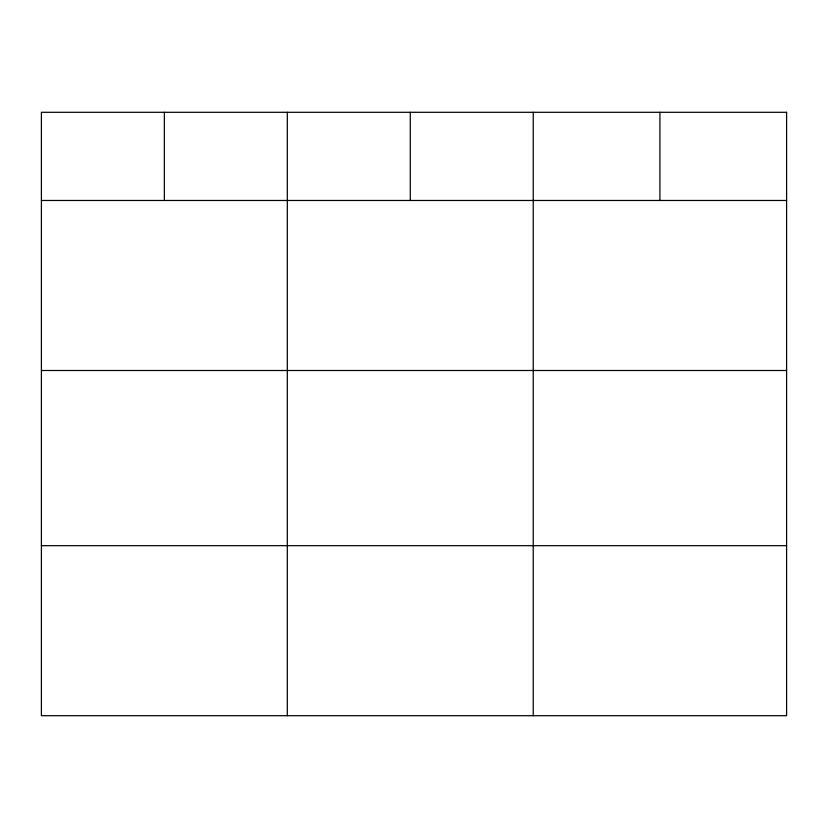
<?xml version="1.0" encoding="UTF-8"?>
<svg xmlns="http://www.w3.org/2000/svg" width="828" height="828" viewBox="0 0 828 828"><rect width="100%" height="100%" fill="white"/><g stroke="black" fill="none" stroke-linecap="round" stroke-linejoin="round"><path stroke-width="1.24" d="M41.4 200.469L786.6 200.469M41.4 370.499L786.6 370.499M41.4 545.673L786.6 545.673M659.916 112.297L659.916 200.469M533.232 112.297L533.232 715.702M410.274 112.297L410.274 200.469M287.316 112.297L287.316 715.702M164.358 112.297L164.358 200.469M786.6 112.297L41.4 112.297L41.4 715.702L786.6 715.702L786.6 112.297"/></g></svg>
